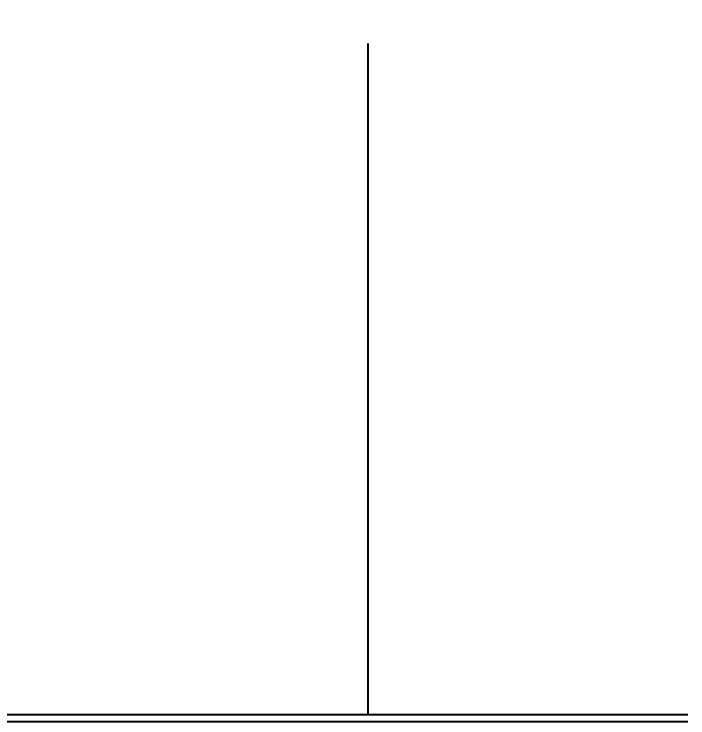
# Model space of a CAD drawing. Header units: millimetres. Extents: x 434053 to 1059003, y -2417481 to 936527.
# Drawn here: x 642166 to 644172, y -2227425 to -2225328 of the extents above; entities that cross this region are included whole.
import ezdxf

# ---------------------------------------------------------------- set-up
doc = ezdxf.new("R2010")
doc.units = ezdxf.units.MM
doc.header["$LTSCALE"] = 1000
doc.header["$MEASUREMENT"] = 0
doc.linetypes.add('CENTER', pattern=[2, 1.25, -0.25, 0.25, -0.25])
doc.linetypes.add('HIDDENX2', pattern=[19.05, 12.7, -6.35])
doc.layers.get('Defpoints').update_dxf_attribs({"color": 6})
for name, color, linetype in [('GRID', 8, 'CENTER'), ('HZHZNEWPLOTLAYER#@$TT', 7, 'Continuous'), ('STRUCTURE', 5, 'Continuous')]:
    doc.layers.add(name, color=color, linetype=linetype)
doc.layers.add('S-COLS-PROJ', color=150, linetype='Continuous', lineweight=25)
doc.styles.add('VERDANA', font='verdana.ttf', dxfattribs={"width": 0.8})
doc.dimstyles.new('A1-1-120', dxfattribs={"dimscale": 110, "dimtxt": 4, "dimasz": 4, "dimexe": 2, "dimexo": 2, "dimgap": 1.5, "dimtad": 1, "dimdec": 1, "dimdsep": 46, "dimtxsty": 'VERDANA', "dimcen": 0, "dimdle": 1, "dimclrd": 256, "dimclre": 256, "dimclrt": 2, "dimadec": 0, "dimazin": 0, "dimtfac": 1, "dimtdec": 1, "dimtmove": 0, "dimatfit": 2, "dimfxl": 1, "dimtolj": 1, "dimtzin": 0, "dimlwd": -1, "dimlwe": -1, "dimarcsym": 1})

# ---------------------------------------------------------------- blocks, each defined once
blk = doc.blocks.new('DIMBLOCK85-800_SEC_PODIUM SE')
at = {"transparency": 16777216}
for p, q in [((169135.9, 26880.1), (169135.9, 28188.1)), ((170135.9, 26880.1), (170135.9, 28188.1)), ((168735.9, 27988.1), (168335.9, 27988.1)), ((170135.9, 27988.1), (169135.9, 27988.1)), ((170535.9, 27988.1), (170935.9, 27988.1))]:
    blk.add_line(p, q, dxfattribs=at)
for points in [[(168735.9, 28054.8), (168735.9, 27921.5), (169135.9, 27988.1)], [(170535.9, 28054.8), (170535.9, 27921.5), (170135.9, 27988.1)]]:
    blk.add_solid(points, dxfattribs=at)
at = {"layer": 'Defpoints', "color": 0, "transparency": 16777216}
for p in [(169135.9, 27988.1), (169135.9, 26680.1), (170135.9, 26680.1)]:
    blk.add_point(p, dxfattribs=at)
at = {"color": 2, "transparency": 16777216, "insert": (169635.9, 28346.3), "char_height": 400, "width": 363.363, "attachment_point": 5, "style": 'VERDANA'}
blk.add_mtext('\\A1;1000', dxfattribs=at)
blk = doc.blocks.new('20221206.180606')
at = {"layer": 'STRUCTURE', "linetype": 'HIDDENX2', "elevation": 0}
blk.add_lwpolyline([(3252.7, 2760.6), (395, 2760.6), (395, 2740.6), (3252.7, 2740.6)], dxfattribs=at)
blk = doc.blocks.new('A$C6AE5520D')
at = {"layer": 'GRID'}
blk.add_line((18270.87, 28965.14), (258.38, 28965.14), dxfattribs=at)
at = {"layer": 'S-COLS-PROJ'}
blk.add_line((17327.24, 30965.34), (17327.24, 28965.14), dxfattribs=at)
blk.add_blockref('20221206.180606', (15027.24, 26204.57))
dim = blk.add_linear_dim(base=(15177.23, 32203.26), p1=(16177.24, 30895.28), p2=(15177.23, 30895.28), dimstyle='A1-1-120')
dim.commit()
dim.dimension.update_dxf_attribs({"geometry": 'DIMBLOCK85-800_SEC_PODIUM SE', "text_midpoint": (15677.24, 32203.26), "dimtype": 128, "insert": (-153958.65, 4215.14)})

msp = doc.modelspace()

# ---------------------------------------------------------------- block references
at = {"layer": 'HZHZNEWPLOTLAYER#@$TT'}
msp.add_blockref('A$C6AE5520D', (625892.3, -2256381.3), dxfattribs=at)

doc.saveas('drawing.dxf')
